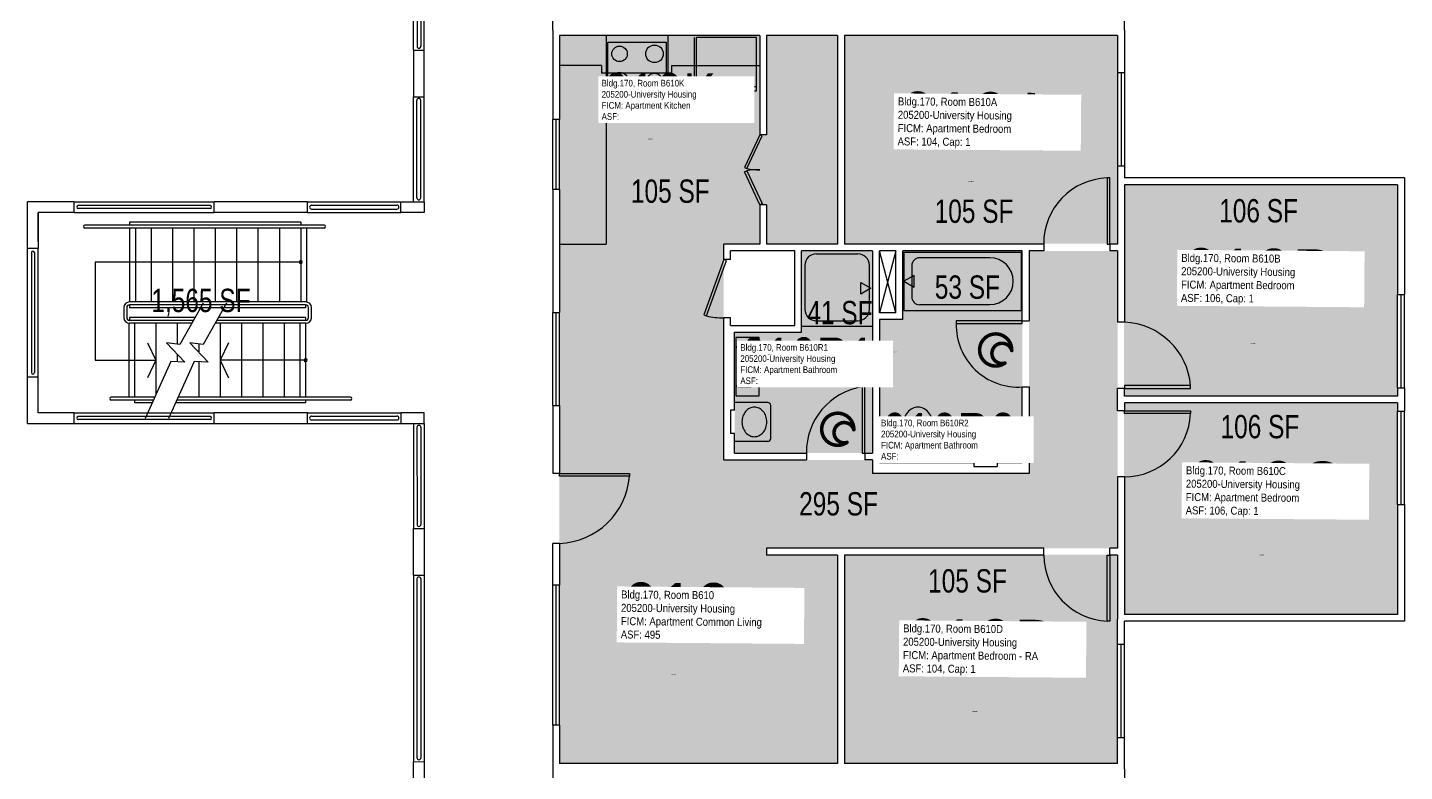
# Model space of a CAD drawing. Header units: inches. Extents: x -89 to 3167, y -84 to 1655.
# Drawn here: x 2455 to 3163, y 803 to 1186 of the extents above; entities that cross this region are included whole.
import ezdxf
from ezdxf.enums import TextEntityAlignment as Align

# ---------------------------------------------------------------- set-up
doc = ezdxf.new("R2010")
doc.units = ezdxf.units.IN
doc.header["$LTSCALE"] = 10
doc.header["$MEASUREMENT"] = 0
doc.layers.get('0').update_dxf_attribs({"linetype": 'CONTINUOUS'})
for name, color, linetype in [('A-DOOR', 2, 'CONTINUOUS'), ('A-FLOR', 3, 'CONTINUOUS'), ('A-GLAZ', 1, 'CONTINUOUS'), ('A-IDEN-ICON', 4, 'CONTINUOUS'), ('A-IDEN-RNUM', 7, 'CONTINUOUS'), ('A-IDEN-SNUM', 4, 'CONTINUOUS'), ('A-IDEN-VNUM', 4, 'CONTINUOUS'), ('A-WALL', 5, 'CONTINUOUS'), ('AREA-TEXT', 3, 'CONTINUOUS'), ('Rooms-Category-Color', 7, 'CONTINUOUS'), ('Rooms-College-Color', 7, 'CONTINUOUS'), ('Rooms-Department-Color', 7, 'CONTINUOUS'), ('Rooms-Division-Color', 7, 'CONTINUOUS'), ('Rooms-Information', 7, 'CONTINUOUS')]:
    doc.layers.add(name, color=color, linetype=linetype)
doc.styles.add('CP_AREA', font='arial.ttf', dxfattribs={"height": 15})
doc.styles.add('CP_ROOMSNUMBER', font='arial.ttf', dxfattribs={"height": 1})
doc.styles.add('CP_ROOMVNUMBER', font='arial.ttf', dxfattribs={"width": 0.85, "height": 0.075})

# ---------------------------------------------------------------- blocks, each defined once
blk = doc.blocks.new('CPBATH')
at = {"color": 0, "linetype": 'ByBlock', "const_width": 0.0127}
for points in [[(0.0571, 0.0168, 0.861492), (-0.0551, 0, 1)], [(-0.0551, 0, 0.726902), (0.0487, -0.0337, 1)], [(0.0571, 0.0168, 0.729002), (-0.0084, -0.0042, 1)], [(-0.0084, -0.0042, 0.609468), (0.0487, -0.0337, 1)]]:
    blk.add_lwpolyline(points, format="xyb", dxfattribs=at)
at = {"color": 0, "linetype": 'ByBlock', "const_width": 0.00637}
for points in [[(0.0544, 0.0152, 1), (0.0599, 0.0184, 1)], [(0.0459, -0.0353, 1), (0.0515, -0.0321, 1)]]:
    blk.add_lwpolyline(points, format="xyb", close=True, dxfattribs=at)

msp = doc.modelspace()

# ---------------------------------------------------------------- hatches: boundary and pattern name
at = {"layer": 'Rooms-Category-Color', "true_color": 0x728ef3}
for points in [[(2831.96, 1074.56), (2728.96, 1074.56), (2728.96, 1181.81), (2831.96, 1181.81), (2831.96, 1130.81), (2835.46, 1130.81), (2835.46, 1181.81), (2871.96, 1181.81), (2871.96, 1074.56), (2835.46, 1074.56), (2835.46, 1094.81), (2831.96, 1094.81)], [(2875.3, 1074.72), (2875.3, 1181.97), (3015.8, 1181.97), (3015.8, 1074.72)], [(3019.3, 996.47), (3019.3, 1105.22), (3159.8, 1105.22), (3159.8, 996.47)], [(3015.96, 1071.06), (3015.96, 918.06), (2835.46, 918.06), (2835.46, 914.56), (2871.96, 914.56), (2871.96, 807.31), (2728.96, 807.31), (2728.96, 1074.56), (2813.46, 1074.56), (2813.46, 963.56), (2889.96, 963.56), (2889.96, 956.56), (2970.46, 956.56), (2970.46, 1071.06)], [(2889.96, 967.06), (2889.96, 1071.06), (2853.46, 1071.06), (2853.46, 1029.19), (2818.96, 1029.19), (2818.96, 967.06)], [(2966.96, 1071.06), (2966.96, 962.06), (2893.46, 962.06), (2893.46, 1035.69), (2905.46, 1035.69), (2905.46, 1071.06)], [(3019.3, 884.22), (3019.3, 992.97), (3159.8, 992.97), (3159.8, 884.22)], [(2875.3, 807.47), (2875.3, 914.72), (3015.8, 914.72), (3015.8, 807.47)]]:
    msp.add_hatch(color=171, dxfattribs=at).paths.add_polyline_path(points)
at = {"layer": 'Rooms-College-Color', "true_color": 0xadadad}
for points in [[(2831.96, 1074.56), (2728.96, 1074.56), (2728.96, 1181.81), (2831.96, 1181.81), (2831.96, 1130.81), (2835.46, 1130.81), (2835.46, 1181.81), (2871.96, 1181.81), (2871.96, 1074.56), (2835.46, 1074.56), (2835.46, 1094.81), (2831.96, 1094.81)], [(2875.3, 1074.72), (2875.3, 1181.97), (3015.8, 1181.97), (3015.8, 1074.72)], [(3019.3, 996.47), (3019.3, 1105.22), (3159.8, 1105.22), (3159.8, 996.47)], [(3015.96, 1071.06), (3015.96, 918.06), (2835.46, 918.06), (2835.46, 914.56), (2871.96, 914.56), (2871.96, 807.31), (2728.96, 807.31), (2728.96, 1074.56), (2813.46, 1074.56), (2813.46, 963.56), (2889.96, 963.56), (2889.96, 956.56), (2970.46, 956.56), (2970.46, 1071.06)], [(2889.96, 967.06), (2889.96, 1071.06), (2853.46, 1071.06), (2853.46, 1029.19), (2818.96, 1029.19), (2818.96, 967.06)], [(2966.96, 1071.06), (2966.96, 962.06), (2893.46, 962.06), (2893.46, 1035.69), (2905.46, 1035.69), (2905.46, 1071.06)], [(3019.3, 884.22), (3019.3, 992.97), (3159.8, 992.97), (3159.8, 884.22)], [(2875.3, 807.47), (2875.3, 914.72), (3015.8, 914.72), (3015.8, 807.47)]]:
    msp.add_hatch(color=253, dxfattribs=at).paths.add_polyline_path(points)
at = {"layer": 'Rooms-Department-Color', "true_color": 0x604aed}
for points in [[(2831.96, 1074.56), (2728.96, 1074.56), (2728.96, 1181.81), (2831.96, 1181.81), (2831.96, 1130.81), (2835.46, 1130.81), (2835.46, 1181.81), (2871.96, 1181.81), (2871.96, 1074.56), (2835.46, 1074.56), (2835.46, 1094.81), (2831.96, 1094.81)], [(2875.3, 1074.72), (2875.3, 1181.97), (3015.8, 1181.97), (3015.8, 1074.72)], [(3019.3, 996.47), (3019.3, 1105.22), (3159.8, 1105.22), (3159.8, 996.47)], [(3015.96, 1071.06), (3015.96, 918.06), (2835.46, 918.06), (2835.46, 914.56), (2871.96, 914.56), (2871.96, 807.31), (2728.96, 807.31), (2728.96, 1074.56), (2813.46, 1074.56), (2813.46, 963.56), (2889.96, 963.56), (2889.96, 956.56), (2970.46, 956.56), (2970.46, 1071.06)], [(2889.96, 967.06), (2889.96, 1071.06), (2853.46, 1071.06), (2853.46, 1029.19), (2818.96, 1029.19), (2818.96, 967.06)], [(2966.96, 1071.06), (2966.96, 962.06), (2893.46, 962.06), (2893.46, 1035.69), (2905.46, 1035.69), (2905.46, 1071.06)], [(3019.3, 884.22), (3019.3, 992.97), (3159.8, 992.97), (3159.8, 884.22)], [(2875.3, 807.47), (2875.3, 914.72), (3015.8, 914.72), (3015.8, 807.47)]]:
    msp.add_hatch(color=173, dxfattribs=at).paths.add_polyline_path(points)
at = {"layer": 'Rooms-Division-Color', "true_color": 0x604aed}
for points in [[(2831.96, 1074.56), (2728.96, 1074.56), (2728.96, 1181.81), (2831.96, 1181.81), (2831.96, 1130.81), (2835.46, 1130.81), (2835.46, 1181.81), (2871.96, 1181.81), (2871.96, 1074.56), (2835.46, 1074.56), (2835.46, 1094.81), (2831.96, 1094.81)], [(2875.3, 1074.72), (2875.3, 1181.97), (3015.8, 1181.97), (3015.8, 1074.72)], [(3019.3, 996.47), (3019.3, 1105.22), (3159.8, 1105.22), (3159.8, 996.47)], [(3015.96, 1071.06), (3015.96, 918.06), (2835.46, 918.06), (2835.46, 914.56), (2871.96, 914.56), (2871.96, 807.31), (2728.96, 807.31), (2728.96, 1074.56), (2813.46, 1074.56), (2813.46, 963.56), (2889.96, 963.56), (2889.96, 956.56), (2970.46, 956.56), (2970.46, 1071.06)], [(2889.96, 967.06), (2889.96, 1071.06), (2853.46, 1071.06), (2853.46, 1029.19), (2818.96, 1029.19), (2818.96, 967.06)], [(2966.96, 1071.06), (2966.96, 962.06), (2893.46, 962.06), (2893.46, 1035.69), (2905.46, 1035.69), (2905.46, 1071.06)], [(3019.3, 884.22), (3019.3, 992.97), (3159.8, 992.97), (3159.8, 884.22)], [(2875.3, 807.47), (2875.3, 914.72), (3015.8, 914.72), (3015.8, 807.47)]]:
    msp.add_hatch(color=173, dxfattribs=at).paths.add_polyline_path(points)

# ---------------------------------------------------------------- linework, layer by layer
for p, q in [((2752.96, 1181.81), (2752.96, 1074.56)), ((2753.83, 1178.4), (2783.83, 1178.4)), ((2753.83, 1152.4), (2753.83, 1178.4)), ((2783.83, 1178.4), (2783.83, 1152.4)), ((2784.83, 1156.81), (2784.83, 1181.81)), ((2798.33, 1156.81), (2798.33, 1180.81)), ((2830.33, 1180.81), (2799.33, 1180.81)), ((2799.33, 1180.81), (2799.33, 1153.31)), ((2830.33, 1153.31), (2830.33, 1180.81)), ((2750.59, 1166.4), (2728.96, 1166.4)), ((2750.59, 1166.4), (2750.59, 1162.4)), ((2786.59, 1162.4), (2750.59, 1162.4)), ((2786.59, 1166.4), (2831.96, 1166.4)), ((2786.59, 1166.4), (2786.59, 1162.4)), ((2798.33, 1156.81), (2784.83, 1156.81)), ((2799.33, 1155.56), (2830.33, 1155.56)), ((2783.83, 1152.4), (2753.83, 1152.4)), ((2799.33, 1153.31), (2830.33, 1153.31)), ((2728.96, 1074.56), (2752.96, 1074.56)), ((2861.12, 1069.56), (2882.3, 1069.56)), ((2906.08, 1070.44), (2966.33, 1070.44)), ((2906.08, 1070.44), (2906.08, 1040.44)), ((2966.33, 1070.44), (2966.33, 1040.44)), ((2855.12, 1063.56), (2855.12, 1041.06)), ((2888.3, 1041.06), (2888.3, 1063.56)), ((2910.1, 1063.47), (2910.1, 1047.4)), ((2950.27, 1067.49), (2914.12, 1067.49)), ((2911.28, 1058.44), (2906.08, 1055.44)), ((2906.08, 1055.44), (2911.28, 1052.44)), ((2911.28, 1052.44), (2911.28, 1058.44)), ((2883.87, 1048.81), (2883.87, 1054.81)), ((2883.87, 1054.81), (2889.06, 1051.81)), ((2889.06, 1051.81), (2883.87, 1048.81)), ((2914.12, 1043.39), (2950.27, 1043.39)), ((2861.12, 1035.06), (2882.3, 1035.06)), ((2906.08, 1040.44), (2966.33, 1040.44)), ((2889.96, 1032.19), (2853.46, 1032.19)), ((2831.56, 1026.56), (2819.56, 1026.56)), ((2819.56, 1026.56), (2819.56, 996.56)), ((2820.56, 1022.06), (2819.56, 1021.06)), ((2819.56, 1021.06), (2819.56, 1002.06)), ((2827.56, 1022.06), (2820.56, 1022.06)), ((2828.56, 1021.06), (2827.56, 1022.06)), ((2828.56, 1017.56), (2828.56, 1021.06)), ((2831.56, 996.56), (2831.56, 1026.56)), ((2827.56, 1009.06), (2827.56, 1014)), ((2827.58, 1014.12), (2828.56, 1017.56)), ((2828.56, 1005.56), (2827.56, 1009.06)), ((2828.56, 1002.24), (2828.56, 1005.56)), ((2819.56, 1002.06), (2820.56, 1001.06)), ((2820.56, 1001.06), (2827.56, 1001.06)), ((2827.56, 1001.06), (2828.44, 1001.94)), ((2836.08, 993.06), (2818.96, 993.06)), ((2819.56, 996.56), (2831.56, 996.56)), ((2837.58, 974.56), (2837.58, 991.56)), ((2937.96, 979.19), (2937.96, 962.06)), ((2956.46, 980.69), (2939.46, 980.69)), ((2957.96, 979.19), (2957.96, 962.06)), ((2836.08, 973.06), (2818.96, 973.06)), ((2897.96, 974.69), (2897.96, 962.69)), ((2927.96, 974.69), (2897.96, 974.69)), ((2902.83, 970.51), (2902.83, 963.69)), ((2903.83, 971.69), (2902.96, 970.81)), ((2907.33, 971.69), (2903.83, 971.69)), ((2910.78, 970.7), (2907.33, 971.69)), ((2915.78, 970.69), (2910.89, 970.69)), ((2919.33, 971.69), (2915.89, 970.7)), ((2922.66, 971.69), (2919.33, 971.69)), ((2923.83, 970.69), (2922.96, 971.57)), ((2923.83, 963.69), (2923.83, 970.69)), ((2927.96, 962.69), (2927.96, 974.69)), ((2902.83, 963.69), (2903.83, 962.69)), ((2922.83, 962.69), (2923.83, 963.69)), ((2897.96, 962.69), (2927.96, 962.69)), ((2903.83, 962.69), (2922.83, 962.69))]:
    msp.add_line(p, q)
for centre, radius in [((2759.83, 1172.4), 4), ((2777.83, 1172.4), 4.5), ((2759.83, 1158.4), 4.5), ((2777.83, 1158.4), 4)]:
    msp.add_circle(centre, radius)
for centre, radius, start, end in [((2861.12, 1063.56), 6, 90, 180), ((2882.3, 1063.56), 6, 0, 90), ((2914.12, 1063.47), 4.02, 90, 180), ((2950.27, 1055.44), 12.05, 270, 90), ((2861.12, 1041.06), 6, 180, 270), ((2882.3, 1041.06), 6, 270, 0), ((2914.12, 1047.4), 4.02, 180, 270), ((2827.98, 1014), 0.418, 164.0546, 180), ((2835.39, 1011.56), 6.3, 153.29881, 180), ((2836.81, 1010.85), 7.89, 129.47246, 153.29881), ((2837.73, 1009.74), 9.33, 108.83538, 129.47246), ((2838.32, 1007.99), 11.18, 90, 108.83538), ((2838.89, 1010.63), 8.55, 71.16462, 93.77544), ((2838.34, 1009.03), 10.24, 50.52754, 71.16462), ((2839.84, 1010.85), 7.89, 26.70119, 50.52754), ((2841.26, 1011.56), 6.3, 0, 26.70119), ((2835.39, 1011.56), 6.3, 180, 206.70119), ((2836.81, 1012.27), 7.89, 206.70119, 230.52754), ((2837.73, 1013.39), 9.33, 230.52754, 251.16462), ((2838.92, 1013.39), 9.33, 288.83538, 309.47246), ((2839.84, 1012.27), 7.89, 309.47246, 333.29881), ((2841.26, 1011.56), 6.3, 333.29881, 0), ((2828.14, 1002.24), 0.418, 315, 0), ((2838.32, 1015.14), 11.18, 251.16462, 270), ((2838.32, 1015.14), 11.18, 270, 288.83538), ((2836.08, 991.56), 1.5, 0, 90), ((2831.79, 983.06), 9, 160.77064, 180), ((2830.51, 983.51), 7.65, 139.89909, 160.77064), ((2829.7, 984.19), 6.59, 116.19159, 139.89909), ((2829.18, 985.24), 5.42, 90, 116.19159), ((2829.18, 985.24), 5.42, 63.80841, 90), ((2828.67, 984.19), 6.59, 40.10091, 63.80841), ((2827.86, 983.51), 7.65, 19.22936, 40.10091), ((2826.58, 983.06), 9, 0, 19.22936), ((2914.26, 982.02), 8.55, 161.16462, 183.77544), ((2915.87, 981.47), 10.24, 140.52754, 161.16462), ((2914.05, 982.97), 7.89, 116.70119, 140.52754), ((2913.33, 984.38), 6.3, 90, 116.70119), ((2913.33, 984.38), 6.3, 63.29881, 90), ((2912.62, 982.97), 7.89, 39.47246, 63.29881), ((2911.51, 982.05), 9.33, 18.83538, 39.47246), ((2909.76, 981.45), 11.18, 0, 18.83538), ((2831.79, 983.06), 9, 180, 199.22936), ((2830.51, 982.62), 7.65, 199.22936, 220.10091), ((2829.7, 981.94), 6.59, 220.10091, 243.80841), ((2828.67, 981.94), 6.59, 296.19159, 319.89909), ((2827.86, 982.62), 7.65, 319.89909, 340.77064), ((2826.58, 983.06), 9, 340.77064, 0), ((2916.91, 981.45), 11.18, 180, 198.83538), ((2915.16, 980.86), 9.33, 198.83538, 219.47246), ((2911.51, 980.86), 9.33, 320.52754, 341.16462), ((2909.76, 981.45), 11.18, 341.16462, 0), ((2939.46, 979.19), 1.5, 90, 180), ((2947.52, 970.96), 7.65, 109.22936, 130.10091), ((2947.96, 969.69), 9, 90, 109.22936), ((2947.96, 969.69), 9, 70.77064, 90), ((2948.4, 970.96), 7.65, 49.89909, 70.77064), ((2956.46, 979.19), 1.5, 0, 90), ((2829.18, 980.88), 5.42, 243.80841, 270), ((2829.18, 980.88), 5.42, 270, 296.19159), ((2836.08, 974.56), 1.5, 270, 0), ((2903.25, 970.51), 0.418, 135, 180), ((2914.05, 979.94), 7.89, 219.47246, 243.29881), ((2913.33, 978.52), 6.3, 243.29881, 270), ((2910.89, 971.11), 0.418, 254.0546, 270), ((2913.33, 978.52), 6.3, 270, 296.70119), ((2915.78, 971.11), 0.418, 270, 285.9454), ((2912.62, 979.94), 7.89, 296.70119, 320.52754), ((2922.66, 971.27), 0.418, 45, 90), ((2945.78, 972.29), 5.42, 153.80841, 180), ((2945.78, 972.29), 5.42, 180, 206.19159), ((2946.83, 971.77), 6.59, 130.10091, 153.80841), ((2949.09, 971.77), 6.59, 26.19159, 49.89909), ((2950.14, 972.29), 5.42, 0, 26.19159), ((2950.14, 972.29), 5.42, 333.80841, 0), ((2946.83, 972.81), 6.59, 206.19159, 229.89909), ((2947.52, 973.62), 7.65, 229.89909, 250.77064), ((2947.96, 974.89), 9, 250.77064, 270), ((2947.96, 974.89), 9, 270, 289.22936), ((2948.4, 973.62), 7.65, 289.22936, 310.10091), ((2949.09, 972.81), 6.59, 310.10091, 333.80841)]:
    msp.add_arc(centre, radius, start, end)
at = {"layer": 'A-DOOR'}
for p, q in [((2831.96, 1130.81), (2824.08, 1113.97)), ((2825.36, 1113.37), (2833.24, 1130.21)), ((2833.24, 1130.21), (2831.96, 1130.81)), ((2824.08, 1113.97), (2825.36, 1113.37)), ((2824.08, 1111.66), (2825.36, 1112.26)), ((2831.96, 1094.81), (2824.08, 1111.66)), ((2825.36, 1112.26), (2833.24, 1095.41)), ((3011.96, 1108.56), (3010.54, 1108.56)), ((3010.54, 1108.56), (3010.54, 1074.56)), ((3011.96, 1074.56), (3011.96, 1108.56)), ((2833.24, 1095.41), (2831.96, 1094.81)), ((3010.54, 1074.56), (3011.96, 1074.56)), ((2813.46, 1066.56), (2803.16, 1038.08)), ((2804.49, 1037.6), (2814.79, 1066.08)), ((2814.79, 1066.08), (2813.46, 1066.56)), ((2803.16, 1038.08), (2804.49, 1037.6)), ((2966.96, 1035.06), (2932.96, 1035.06)), ((2932.96, 1035.06), (2932.96, 1033.65)), ((2966.96, 1033.65), (2966.96, 1035.06)), ((2932.96, 1033.65), (2966.96, 1033.65)), ((2885.96, 1001.06), (2884.54, 1001.06)), ((2884.54, 1001.06), (2884.54, 967.06)), ((2885.96, 967.06), (2885.96, 1001.06)), ((3019.46, 1001.73), (3019.46, 1000.31)), ((3053.46, 1001.73), (3019.46, 1001.73)), ((3019.46, 1000.31), (3053.46, 1000.31)), ((3053.46, 1000.31), (3053.46, 1001.73)), ((3019.46, 987.4), (3019.46, 988.81)), ((3019.46, 988.81), (3053.46, 988.81)), ((3053.46, 987.4), (3019.46, 987.4)), ((3053.46, 988.81), (3053.46, 987.4)), ((2884.54, 967.06), (2885.96, 967.06)), ((2728.96, 955.15), (2728.96, 956.56)), ((2728.96, 956.56), (2764.96, 956.56)), ((2764.96, 956.56), (2764.96, 955.15)), ((2764.96, 955.15), (2728.96, 955.15)), ((3010.54, 914.56), (3011.96, 914.56)), ((3010.54, 880.56), (3010.54, 914.56)), ((3011.96, 914.56), (3011.96, 880.56)), ((3011.96, 880.56), (3010.54, 880.56))]:
    msp.add_line(p, q, dxfattribs=at)
for centre, radius, start, end in [((2830.79, 1138.49), 25.7, 257.79511, 272.60034), ((2830.79, 1087.14), 25.7, 87.39966, 102.20489), ((3011.72, 1074.82), 33.77, 92.00499, 180.43276), ((2814.38, 1083.1), 46.56, 257.73028, 268.86335), ((3018.14, 998.9), 35.43, 4.57233, 87.86542), ((2964.83, 1032.88), 31.88, 178.61692, 273.82083), ((2889.81, 967.62), 33.85, 98.94866, 180.94473), ((3019.51, 988.79), 33.98, 269.91731, 357.64494), ((2727.48, 958.13), 37.6, 272.25231, 355.44805), ((3012.34, 914.9), 34.38, 180.55848, 267.00377)]:
    msp.add_arc(centre, radius, start, end, dxfattribs=at)
at = {"layer": 'A-FLOR'}
for p, q in [((2655.7, 1268.31), (2655.7, 1176.3)), ((2657.7, 1268.31), (2657.7, 1176.3)), ((2655.61, 1098.31), (2655.61, 1148.47)), ((2657.61, 1098.31), (2657.61, 1148.47)), ((2549.32, 1094.31), (2481.54, 1094.31)), ((2549.32, 1092.81), (2481.54, 1092.81)), ((2601.46, 1094.55), (2645.4, 1094.56)), ((2601.46, 1092.55), (2645.4, 1092.56)), ((2607.93, 1084.31), (2484.93, 1084.31)), ((2507.93, 1085.81), (2507.93, 1084.31)), ((2595.93, 1085.81), (2507.93, 1085.81)), ((2595.93, 1085.81), (2595.93, 1084.31)), ((2607.93, 1082.81), (2484.93, 1082.81)), ((2507.93, 1082.81), (2507.93, 1044.81)), ((2510.93, 1082.81), (2510.93, 1044.81)), ((2518.93, 1082.81), (2518.93, 1044.81)), ((2529.93, 1082.81), (2529.93, 1044.81)), ((2540.93, 1082.81), (2540.93, 1044.81)), ((2551.93, 1082.81), (2551.93, 1044.81)), ((2562.93, 1082.81), (2562.93, 1044.81)), ((2573.93, 1082.81), (2573.93, 1044.81)), ((2584.93, 1082.81), (2584.93, 1044.81)), ((2595.93, 1082.81), (2595.93, 1044.81)), ((2598.93, 1082.81), (2598.93, 1044.77)), ((2457.43, 1070.2), (2457.43, 1008.42)), ((2458.93, 1070.2), (2458.93, 1008.42)), ((2901.96, 1071.07), (2893.46, 1039.19)), ((2901.96, 1039.19), (2893.46, 1071.06)), ((2490.14, 1065.31), (2490.14, 1014.81)), ((2595.93, 1065.31), (2490.14, 1065.31)), ((2504.93, 1041.81), (2504.93, 1036.81)), ((2506.43, 1041.81), (2506.43, 1036.81)), ((2598.43, 1044.81), (2507.93, 1044.81)), ((2598.43, 1043.31), (2507.93, 1043.31)), ((2507.93, 1043.31), (2507.93, 1041.81)), ((2598.43, 1041.81), (2507.93, 1041.81)), ((2545.78, 1044.07), (2533.81, 1022.96)), ((2557.78, 1044.07), (2545.81, 1022.96)), ((2598.43, 1043.31), (2598.43, 1041.81)), ((2599.93, 1036.81), (2599.93, 1041.81)), ((2601.43, 1036.81), (2601.43, 1041.81)), ((2507.43, 1033.81), (2507.43, 995.81)), ((2541.66, 1036.81), (2507.93, 1036.81)), ((2507.93, 1036.81), (2507.93, 1035.31)), ((2540.81, 1035.31), (2507.93, 1035.31)), ((2539.96, 1033.81), (2507.93, 1033.81)), ((2510.43, 1033.81), (2510.43, 995.81)), ((2521.43, 1033.81), (2521.43, 997.16)), ((2532.43, 1033.81), (2532.43, 1023.13)), ((2598.43, 1033.81), (2551.96, 1033.81)), ((2598.43, 1035.31), (2552.81, 1035.31)), ((2598.43, 1036.81), (2553.66, 1036.81)), ((2554.43, 1033.81), (2554.43, 995.81)), ((2565.43, 1033.81), (2565.43, 995.81)), ((2576.43, 1033.81), (2576.43, 995.81)), ((2587.43, 1033.81), (2587.43, 995.81)), ((2595.43, 1033.81), (2595.43, 995.81)), ((2598.43, 1036.81), (2598.43, 1035.31)), ((2598.43, 1033.81), (2598.43, 995.81)), ((2517.04, 1023.81), (2521.43, 1014.81)), ((2533.81, 1022.96), (2526.96, 1023.79)), ((2526.96, 1023.79), (2536.34, 1013.84)), ((2545.81, 1022.96), (2538.96, 1023.79)), ((2538.96, 1023.79), (2548.34, 1013.84)), ((2543.43, 1023.25), (2543.43, 1019.05)), ((2558.82, 1023.81), (2554.43, 1014.81)), ((2490.14, 1014.81), (2521.43, 1014.81)), ((2529.12, 1014.14), (2515.84, 984.82)), ((2521.43, 1014.81), (2517.04, 1005.81)), ((2541.12, 1014.14), (2527.84, 984.82)), ((2536.34, 1013.84), (2529.12, 1014.14)), ((2532.43, 1017.99), (2532.43, 1014)), ((2548.34, 1013.84), (2541.12, 1014.14)), ((2543.43, 1014.04), (2543.43, 995.81)), ((2598.43, 1014.81), (2554.43, 1014.81)), ((2554.43, 1014.81), (2558.82, 1005.81)), ((2520.82, 995.81), (2498.43, 995.81)), ((2520.14, 994.31), (2498.43, 994.31)), ((2510.43, 994.31), (2510.43, 992.81)), ((2519.46, 992.81), (2510.43, 992.81)), ((2598.43, 992.81), (2531.46, 992.81)), ((2621.43, 994.31), (2532.14, 994.31)), ((2621.43, 995.81), (2532.82, 995.81)), ((2598.43, 994.31), (2598.43, 992.81)), ((2549.32, 985.81), (2481.54, 985.81)), ((2549.32, 984.31), (2481.54, 984.31)), ((2601.46, 986.06), (2645.4, 986.06)), ((2601.46, 984.06), (2645.4, 984.06)), ((2655.68, 980.31), (2655.7, 930.3)), ((2657.68, 980.31), (2657.7, 930.3)), ((2655.66, 902.3), (2655.69, 810.3)), ((2657.66, 902.3), (2657.69, 810.3))]:
    msp.add_line(p, q, dxfattribs=at)
for centre, radius, start, end in [((2656.7, 1176.3, 0), 1, 180, 0), ((2656.61, 1148.47, 0), 1, 0, 180), ((2656.61, 1098.31, 0), 1, 180, 0), ((2481.54, 1093.56), 0.75, 90, 270), ((2549.32, 1093.56), 0.75, 270, 90), ((2601.46, 1093.55), 1, 90.00551, 270.00551), ((2645.4, 1093.56), 1, 270.00551, 90.00551), ((2484.93, 1083.56), 0.75, 90, 270), ((2607.93, 1083.56), 0.75, 270, 90), ((2458.18, 1070.2), 0.75, 0, 180), ((2595.93, 1065.31), 0.75, 0, 180), ((2595.93, 1065.31), 0.75, 180, 0), ((2507.93, 1041.81), 3, 90, 180), ((2507.93, 1041.81), 1.5, 90, 180), ((2598.43, 1041.81), 3, 0, 90), ((2598.43, 1041.81), 1.5, 0, 90), ((2507.93, 1036.81), 3, 180, 270), ((2507.93, 1036.81), 1.5, 180, 270), ((2598.43, 1036.81), 3, 270, 0), ((2598.43, 1036.81), 1.5, 270, 0), ((2598.43, 1014.81), 0.75, 0, 180), ((2598.43, 1014.81), 0.75, 180, 0), ((2458.18, 1008.42), 0.75, 180, 0), ((2498.43, 995.06), 0.75, 90, 270), ((2621.43, 995.06), 0.75, 270, 90), ((2481.54, 985.06), 0.75, 90, 270), ((2549.32, 985.06), 0.75, 270, 90), ((2601.46, 985.06), 1, 89.99449, 269.99449), ((2645.4, 985.06), 1, 269.99449, 89.99449), ((2656.68, 980.31, 0), 1, 359.9934, 179.9934), ((2656.7, 930.3, 0), 1, 180.02044, 0.02044), ((2656.66, 902.3, 0), 1, 0.02044, 180.02044), ((2656.69, 810.3, 0), 1, 180.02044, 0.02044)]:
    msp.add_arc(centre, radius, start, end, dxfattribs=at)
at = {"layer": 'A-GLAZ'}
for p, q in [((3015.96, 1162.56), (3015.96, 1114.56)), ((3017.71, 1162.56), (3017.71, 1114.56)), ((3019.46, 1162.56), (3019.46, 1114.56)), ((2725.46, 1102.56), (2725.46, 1138.56)), ((2727.21, 1102.56), (2727.21, 1138.56)), ((2728.96, 1102.56), (2728.96, 1138.56)), ((3159.96, 1000.56), (3159.96, 1048.56)), ((3161.71, 1000.56), (3161.71, 1048.56)), ((3163.46, 1000.56), (3163.46, 1048.56)), ((2725.46, 991.56), (2725.46, 1039.31)), ((2727.21, 991.56), (2727.21, 1039.31)), ((2728.96, 991.56), (2728.96, 1039.31)), ((3159.96, 940.56), (3159.96, 988.56)), ((3161.71, 940.56), (3161.71, 988.56)), ((3163.46, 940.56), (3163.46, 988.56)), ((2725.46, 827.06), (2725.46, 899.06)), ((2727.21, 827.06), (2727.21, 899.06)), ((2728.96, 827.06), (2728.96, 899.06)), ((3015.96, 820.56), (3015.96, 868.56)), ((3017.71, 820.56), (3017.71, 868.56)), ((3019.46, 820.56), (3019.46, 868.56))]:
    msp.add_line(p, q, dxfattribs=at)
at = {"layer": 'A-WALL'}
for p, q in [((2653.93, 1174.31), (2653.93, 1270.31)), ((2659.43, 1174.31), (2659.43, 1270.31)), ((2725.46, 1184.56), (2725.46, 1230.56)), ((3019.46, 1184.56), (3019.46, 1206.56)), ((2725.46, 1184.56), (2725.46, 1138.56)), ((3019.46, 1184.56), (3019.46, 1162.56)), ((2728.96, 1181.81), (2728.96, 1138.56)), ((2831.96, 1181.81), (2728.96, 1181.81)), ((2831.96, 1181.81), (2831.96, 1130.81)), ((2835.46, 1181.81), (2835.46, 1130.81)), ((2871.96, 1181.81), (2835.46, 1181.81)), ((2871.96, 1181.81), (2871.96, 1074.56)), ((2875.46, 1181.81), (2875.46, 1074.56)), ((3015.96, 1181.81), (2875.46, 1181.81)), ((3015.96, 1181.81), (3015.96, 1162.56)), ((2653.93, 1174.31), (2659.43, 1174.31)), ((2653.93, 1174.31), (2653.93, 1150.31)), ((2659.43, 1150.31), (2659.43, 1174.31)), ((3019.46, 1162.56), (3015.96, 1162.56)), ((2653.93, 1150.31), (2659.43, 1150.31)), ((2653.94, 1096.31), (2653.93, 1150.31)), ((2659.44, 1096.31), (2659.43, 1150.31)), ((2728.96, 1138.56), (2725.46, 1138.56)), ((2835.46, 1130.81), (2831.96, 1130.81)), ((3019.46, 1114.56), (3015.96, 1114.56)), ((3015.96, 1114.56), (3015.96, 1109.56)), ((3019.46, 1114.56), (3019.46, 1108.56)), ((3015.96, 1109.56), (3015.96, 1074.56)), ((3163.46, 1108.56), (3019.46, 1108.56)), ((3019.46, 1105.06), (3019.46, 1034.31)), ((3159.96, 1105.06), (3019.46, 1105.06)), ((3159.96, 1105.06), (3159.96, 1048.56)), ((3163.46, 1108.56), (3163.46, 1048.56)), ((2725.46, 1102.56), (2725.46, 1039.31)), ((2728.96, 1102.56), (2725.46, 1102.56)), ((2728.96, 1102.56), (2728.96, 1074.56)), ((2455.43, 1072.31), (2455.43, 1096.31)), ((2479.43, 1096.31), (2455.43, 1096.31)), ((2460.93, 1075.81), (2460.93, 1090.81)), ((2460.93, 1090.81), (2460.93, 1072.31)), ((2479.43, 1090.81), (2460.93, 1090.81)), ((2479.43, 1090.81), (2479.43, 1096.31)), ((2479.43, 1096.31), (2551.43, 1096.31)), ((2479.43, 1090.81), (2551.43, 1090.81)), ((2599.43, 1096.31), (2551.43, 1096.31)), ((2551.43, 1090.81), (2551.43, 1096.31)), ((2599.43, 1090.81), (2551.43, 1090.81)), ((2599.43, 1090.81), (2599.43, 1096.31)), ((2599.46, 1096.31), (2647.44, 1096.31)), ((2599.46, 1090.81), (2647.44, 1090.81)), ((2647.44, 1090.81), (2647.44, 1096.31)), ((2647.44, 1096.31), (2659.44, 1096.31)), ((2659.44, 1090.81), (2647.44, 1090.81)), ((2659.44, 1096.31), (2659.44, 1090.81)), ((2831.96, 1094.81), (2831.96, 1074.56)), ((2835.46, 1094.81), (2831.96, 1094.81)), ((2835.46, 1094.81), (2835.46, 1074.56)), ((2455.43, 1006.31), (2455.43, 1072.31)), ((2460.93, 1072.31), (2455.43, 1072.31)), ((2460.93, 1006.31), (2460.93, 1072.31)), ((2728.96, 1074.56), (2728.96, 1039.31)), ((2831.96, 1074.56), (2813.46, 1074.56)), ((2813.46, 1066.56), (2813.46, 1074.56)), ((2849.96, 1071.06), (2816.96, 1071.06)), ((2816.96, 1066.56), (2816.96, 1071.06)), ((2871.96, 1074.56), (2835.46, 1074.56)), ((2849.96, 1032.69), (2849.96, 1071.06)), ((2889.96, 1071.06), (2853.46, 1071.06)), ((2853.46, 1029.19), (2853.46, 1071.06)), ((2977.96, 1074.56), (2875.46, 1074.56)), ((2889.96, 1071.06), (2889.96, 967.06)), ((2901.96, 1071.06), (2893.46, 1071.06)), ((2893.46, 1039.19), (2893.46, 1071.06)), ((2901.96, 1039.19), (2901.96, 1071.06)), ((2966.96, 1071.06), (2905.46, 1071.06)), ((2905.46, 1035.69), (2905.46, 1071.06)), ((2966.96, 1035.06), (2966.96, 1071.06)), ((2977.96, 1071.06), (2970.46, 1071.06)), ((2970.46, 1071.06), (2970.46, 1035.06)), ((2977.96, 1074.56), (2977.96, 1071.06)), ((3015.96, 1074.56), (3011.96, 1074.56)), ((3011.96, 1074.56), (3011.96, 1071.06)), ((3015.96, 1071.06), (3011.96, 1071.06)), ((3015.96, 1071.06), (3015.96, 1034.31)), ((2816.96, 1066.56), (2813.46, 1066.56)), ((3159.96, 1048.56), (3163.46, 1048.56)), ((2725.46, 1039.31), (2728.96, 1039.31)), ((2816.96, 1036.56), (2813.46, 1036.56)), ((2813.46, 963.56), (2813.46, 1036.56)), ((2816.96, 1032.69), (2816.96, 1036.56)), ((2901.96, 1039.19), (2893.46, 1039.19)), ((2893.46, 1035.69), (2893.46, 962.06)), ((2905.46, 1035.69), (2893.46, 1035.69)), ((2966.96, 1035.06), (2970.46, 1035.06)), ((3019.46, 1034.31), (3015.96, 1034.31)), ((2816.96, 1032.69), (2849.96, 1032.69)), ((2818.96, 1029.19), (2853.46, 1029.19)), ((2818.96, 989.06), (2818.96, 1029.19)), ((2455.43, 982.31), (2455.43, 1006.31)), ((2455.43, 1006.31), (2460.93, 1006.31)), ((2460.93, 987.81), (2460.93, 1006.31)), ((2966.96, 962.06), (2966.96, 1001.06)), ((2966.96, 1001.06), (2970.46, 1001.06)), ((2970.46, 1001.06), (2970.46, 956.56)), ((3015.96, 988.81), (3015.96, 1000.31)), ((3019.46, 1000.31), (3015.96, 1000.31)), ((3019.46, 996.31), (3019.46, 1000.31)), ((3159.96, 1000.56), (3163.46, 1000.56)), ((3159.96, 1000.56), (3159.96, 996.31)), ((3163.46, 1000.56), (3163.46, 988.56)), ((2725.46, 991.56), (2725.46, 956.56)), ((2725.46, 991.56), (2728.96, 991.56)), ((2728.96, 991.56), (2728.96, 956.56)), ((3159.96, 996.31), (3019.46, 996.31)), ((3159.96, 992.81), (3019.46, 992.81)), ((3019.46, 992.81), (3019.46, 988.81)), ((3159.96, 992.81), (3159.96, 988.56)), ((2479.43, 987.81), (2460.93, 987.81)), ((2479.43, 982.31), (2479.43, 987.81)), ((2479.43, 987.81), (2551.43, 987.81)), ((2599.43, 987.81), (2551.43, 987.81)), ((2551.43, 982.31), (2551.43, 987.81)), ((2599.43, 982.31), (2599.43, 987.81)), ((2599.46, 987.81), (2647.4, 987.81)), ((2647.4, 987.81), (2647.4, 982.31)), ((2659.4, 987.81), (2647.4, 987.81)), ((2659.39, 982.3), (2659.4, 987.81)), ((2818.96, 989.06), (2816.96, 989.06)), ((2816.96, 989.06), (2816.96, 977.06)), ((3019.46, 988.81), (3015.96, 988.81)), ((3159.96, 988.56), (3163.46, 988.56)), ((2455.43, 982.31), (2479.43, 982.31)), ((2479.43, 982.31), (2551.43, 982.31)), ((2551.43, 982.31), (2599.43, 982.31)), ((2599.46, 982.31), (2647.4, 982.31)), ((2647.4, 982.31), (2659.39, 982.3)), ((2653.97, 982.3), (2653.94, 928.31)), ((2659.39, 982.3), (2659.44, 928.3)), ((2818.96, 977.06), (2816.96, 977.06)), ((2818.96, 967.06), (2818.96, 977.06)), ((2813.46, 963.56), (2855.96, 963.56)), ((2818.96, 967.06), (2855.96, 967.06)), ((2855.96, 967.06), (2855.96, 963.56)), ((2885.96, 967.06), (2889.96, 967.06)), ((2885.96, 967.06), (2885.96, 963.56)), ((2889.96, 963.56), (2885.96, 963.56)), ((2889.96, 963.56), (2889.96, 956.56)), ((2728.96, 956.56), (2725.46, 956.56)), ((2970.46, 956.56), (2889.96, 956.56)), ((2941.96, 962.06), (2893.46, 962.06)), ((2941.96, 962.06), (2941.96, 960.06)), ((2941.96, 960.06), (2953.96, 960.06)), ((2953.96, 962.06), (2953.96, 960.06)), ((2966.96, 962.06), (2953.96, 962.06)), ((3015.96, 954.81), (3015.96, 918.06)), ((3019.46, 954.81), (3015.96, 954.81)), ((3019.46, 954.81), (3019.46, 884.06)), ((3159.96, 940.56), (3163.46, 940.56)), ((3159.96, 940.56), (3159.96, 884.06)), ((3163.46, 940.56), (3163.46, 880.56)), ((2653.92, 904.31), (2653.93, 928.31)), ((2653.93, 928.31), (2659.43, 928.3)), ((2659.43, 928.3), (2659.42, 904.3)), ((2728.96, 920.56), (2725.46, 920.56)), ((2725.46, 899.06), (2725.46, 920.56)), ((2728.96, 920.56), (2728.96, 899.06)), ((2977.96, 918.06), (2835.46, 918.06)), ((2835.46, 918.06), (2835.46, 914.56)), ((2871.96, 914.56), (2835.46, 914.56)), ((2871.96, 914.56), (2871.96, 807.31)), ((2977.96, 914.56), (2875.46, 914.56)), ((2875.46, 914.56), (2875.46, 807.31)), ((2977.96, 914.56), (2977.96, 918.06)), ((3011.96, 914.56), (3011.96, 918.06)), ((3015.96, 918.06), (3011.96, 918.06)), ((3015.96, 914.56), (3011.96, 914.56)), ((3015.96, 914.56), (3015.96, 881.56)), ((2653.92, 904.31), (2653.93, 808.31)), ((2653.92, 904.31), (2659.42, 904.3)), ((2659.42, 904.3), (2659.43, 808.3)), ((2728.96, 899.06), (2725.46, 899.06)), ((3015.96, 868.56), (3015.96, 881.56)), ((3159.96, 884.06), (3019.46, 884.06)), ((3163.46, 880.56), (3019.46, 880.56)), ((3019.46, 868.56), (3019.46, 880.56)), ((3019.46, 868.56), (3015.96, 868.56)), ((2728.96, 827.06), (2725.46, 827.06)), ((2725.46, 827.06), (2725.46, 804.56)), ((2728.96, 827.06), (2728.96, 807.31)), ((3019.46, 820.56), (3015.96, 820.56)), ((3015.96, 807.31), (3015.96, 820.56)), ((3019.46, 804.56), (3019.46, 820.56)), ((2653.91, 784.31), (2653.92, 808.31)), ((2653.92, 808.31), (2659.42, 808.3)), ((2659.42, 808.3), (2659.41, 784.3)), ((2871.96, 807.31), (2728.96, 807.31)), ((3015.96, 807.31), (2875.46, 807.31)), ((2725.46, 804.56), (2725.46, 758.56)), ((3019.46, 804.56), (3019.46, 788.56))]:
    msp.add_line(p, q, dxfattribs=at)

# ---------------------------------------------------------------- block references
at = {"layer": 'A-IDEN-ICON', "xscale": 144.0000000043199, "yscale": 144.0000000043199, "zscale": 144.0000000043199, "rotation": 341.2590816520307}
for p in [(2952.94, 1020.18), (2871.74, 979.4)]:
    msp.add_blockref('CPBATH', p, dxfattribs=at)

# ---------------------------------------------------------------- texts
at = {"layer": 'A-IDEN-RNUM', "style": 'CP_ROOMSNUMBER'}
for s, rotation, p in [('0610-K0', 358.9, (2774.38, 1128.49)), ('0610-A0', 359.55121, (2939.14, 1106.44)), ('0610-B0', 359.58396, (3084.27, 1023.35)), ('0610-R1', 358.9, (2836, 1017.73)), ('0610-R2', 358.9, (2900.45, 1018.86)), ('0610-C0', 359.55121, (3088.74, 914.44)), ('0610-00', 359.58396, (2786.28, 853.11)), ('0610-D0', 359.58396, (2941.06, 833.95))]:
    msp.add_text(s, height=0.36, rotation=rotation, dxfattribs=at).set_placement(p)
at = {"layer": 'A-IDEN-SNUM', "style": 'CP_ROOMSNUMBER'}
for s, rotation, p in [('1700B610K0', 358.9, (2774.38, 1128.49)), ('1700B610A0', 359.55121, (2939.14, 1106.44)), ('1700B610B0', 359.58396, (3084.27, 1023.35)), ('1700B610R1', 358.9, (2836, 1017.73)), ('1700B610R2', 358.9, (2900.45, 1018.86)), ('1700B610C0', 359.55121, (3088.74, 914.44)), ('1700B61000', 359.58396, (2786.28, 853.11)), ('1700B610D0', 359.58396, (2941.06, 833.95))]:
    msp.add_text(s, height=0.36, rotation=rotation, dxfattribs=at).set_placement(p)
at = {"layer": 'A-IDEN-VNUM', "style": 'CP_ROOMVNUMBER'}
for s, width, p in [('610K', 0.75, (2750.63, 1138.41, 0)), ('610R1', 0.7, (2821.96, 1002.47)), ('610R2', 0.7, (2894.33, 963.63))]:
    msp.add_text(s, height=24, dxfattribs=dict(at, width=width)).set_placement(p)
at = {"layer": 'A-IDEN-VNUM', "style": 'CP_ROOMVNUMBER', "width": 0.85}
for s, rotation, p in [('610A', 359.55526, (2902.81, 1124.08)), ('610B', 359.55121, (3048.52, 1043.59)), ('610C', 359.55121, (3050.94, 934.3)), ('610', 359.55121, (2760.48, 871.62)), ('610D', 359.55121, (2905.49, 853.02))]:
    msp.add_text(s, height=28.8, rotation=rotation, dxfattribs=at).set_placement(p)
at = {"layer": 'AREA-TEXT', "style": 'CP_AREA', "width": 0.75}
for s, p in [('105 SF', (2785.96, 1101.77)), ('105 SF', (2942.14, 1091.45)), ('106 SF', (3088.45, 1091.69)), ('53 SF', (2938.72, 1052.42)), ('1,565 SF', (2544.59, 1045.57)), ('41 SF', (2873.17, 1039.28)), ('106 SF', (3089.14, 980.66)), ('295 SF', (2872.46, 940.94)), ('105 SF', (2938.77, 901.31))]:
    msp.add_text(s, height=12, dxfattribs=at).set_placement(p, align=Align.MIDDLE_CENTER)

# ---------------------------------------------------------------- next in the draw order: texts
at = {"layer": 'Rooms-Information', "char_height": 3.4286, "width": 76.8, "attachment_point": 7, "style": 'CP_ROOMVNUMBER', "bg_fill": 3, "box_fill_scale": 1.5, "bg_fill_color": 256, "bg_fill_true_color": 13158600, "bg_fill_transparency": 0}
for s, insert in [('Bldg.170, Room B610K^M^J205200-University Housing^M^JFICM: Apartment Kitchen^M^JASF: ', (2750.63, 1138.41, 0)), ('Bldg.170, Room B610R1^M^J205200-University Housing^M^JFICM: Apartment Bathroom^M^JASF: ', (2821.96, 1002.47)), ('Bldg.170, Room B610R2^M^J205200-University Housing^M^JFICM: Apartment Bathroom^M^JASF: ', (2894.33, 963.63))]:
    msp.add_mtext(s, dxfattribs=dict(at, insert=insert))
at = {"layer": 'Rooms-Information', "width": 92.16, "attachment_point": 7, "style": 'CP_ROOMVNUMBER', "bg_fill": 3, "box_fill_scale": 1.5, "bg_fill_color": 256, "bg_fill_true_color": 13158600, "bg_fill_transparency": 0}
for s, insert, char_height, rotation in [('Bldg.170, Room B610A^M^J205200-University Housing^M^JFICM: Apartment Bedroom^M^JASF: 104, Cap: 1', (2902.81, 1124.08), 4.1143, 359.55526), ('Bldg.170, Room B610B^M^J205200-University Housing^M^JFICM: Apartment Bedroom^M^JASF: 106, Cap: 1', (3048.52, 1043.59), 4.1143, 359.55121), ('Bldg.170, Room B610C^M^J205200-University Housing^M^JFICM: Apartment Bedroom^M^JASF: 106, Cap: 1', (3050.94, 934.3), 4.1143, 359.55121), ('Bldg.170, Room B610^M^J205200-University Housing^M^JFICM: Apartment Common Living^M^JASF: 495', (2760.48, 871.62), 4.1143, 359.55121), ('Bldg.170, Room B610D^M^J205200-University Housing^M^JFICM: Apartment Bedroom - RA^M^JASF: 104, Cap: 1', (2905.49, 853.02), 4.11429, 359.55121)]:
    msp.add_mtext(s, dxfattribs=dict(at, insert=insert, char_height=char_height, rotation=rotation))

doc.saveas('drawing.dxf')
